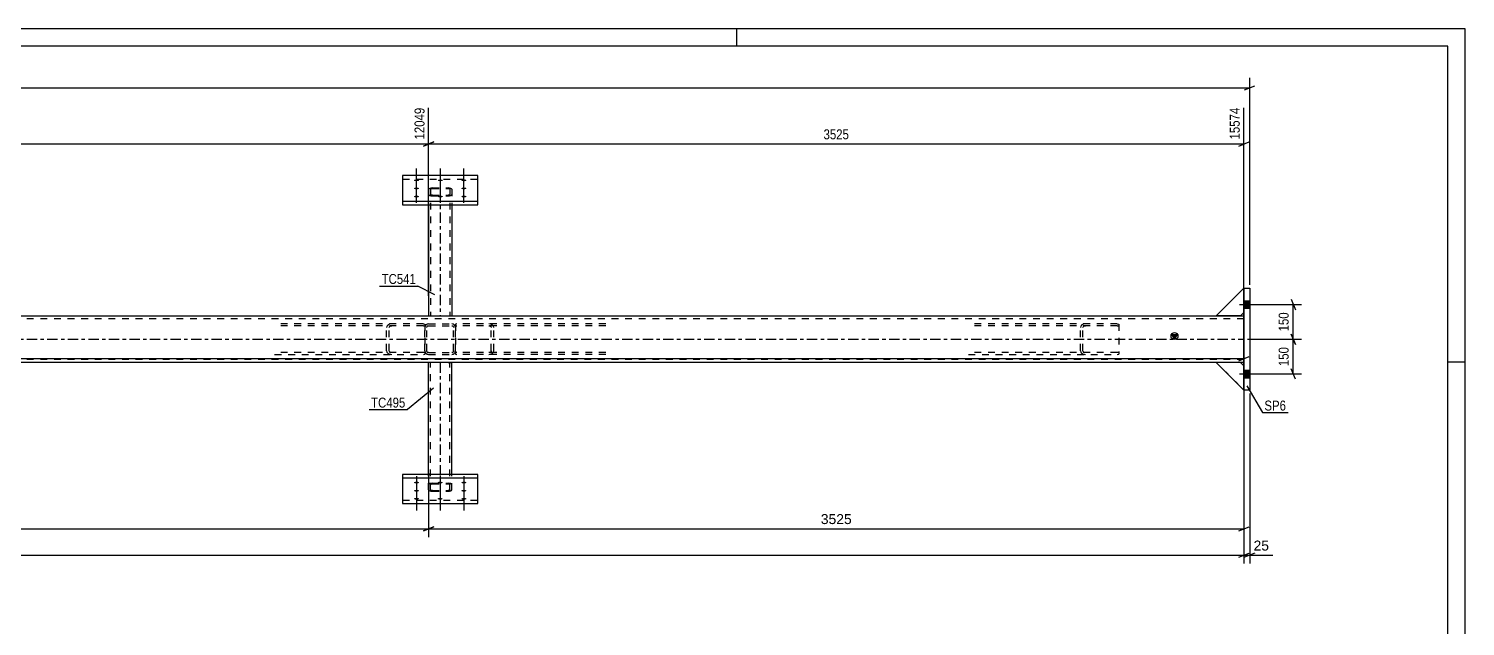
# Model space of a CAD drawing. Header units: millimetres. Extents: x -90 to 1099, y -612 to 229.
# Drawn here: x 685.2 to 1099.3, y 57.4 to 229.4 of the extents above; entities that cross this region are included whole.
import ezdxf

# ---------------------------------------------------------------- set-up
doc = ezdxf.new("R2010")
doc.units = ezdxf.units.MM
doc.linetypes.add('DXK_LINE_DOT2', pattern=[3.9198, 1.9599, -1.9599])
doc.linetypes.add('DXK_LINE_DOT3', pattern=[5.9187, 2.979, -0.9799, 0.9799, -0.9799])
doc.styles.add('Arial', font='ARIAL.TTF', dxfattribs={"height": 0.2})
doc.styles.add('Arial Narrow', font='ARIALN.TTF', dxfattribs={"height": 0.2})

# ---------------------------------------------------------------- blocks, each defined once
blk = doc.blocks.new('Unknown-761555022-1133')
at = {"color": 5, "linetype": 'Continuous'}
for p, q in [((1099.33, 229.45), (-89.67, 229.45)), ((889.33, 224.45), (889.33, 229.45)), ((1099.33, -611.55), (1099.33, 229.45)), ((1094.33, 224.45), (-84.67, 224.45)), ((1094.33, -606.55), (1094.33, 224.45)), ((1099.33, 133.45), (1094.33, 133.45))]:
    blk.add_line(p, q, dxfattribs=at)
blk = doc.blocks.new('Part-761555022-2270 - 2197')
at = {"color": 2, "linetype": 'Continuous'}
for p, q in [((1035.51, 125.38), (1035.51, 154.71)), ((1035.51, 154.71), (1037.18, 154.71)), ((1037.18, 154.71), (1037.18, 125.38)), ((1037.18, 125.38), (1035.51, 125.38))]:
    blk.add_line(p, q, dxfattribs=at)
blk = doc.blocks.new('Part-761555022-2206 - 2197')
at = {"color": 7, "linetype": 'DXK_LINE_DOT2'}
for p, q in [((799.01, 144.44), (756.11, 144.44)), ((799.01, 143.91), (756.11, 143.91)), ((788.5, 143.78), (788.39, 143.38)), ((788.39, 136.71), (788.39, 143.38)), ((789.12, 143.38), (789.18, 143.58)), ((789.12, 136.71), (789.12, 143.38)), ((789.86, 144.44), (789.3, 144.36)), ((789.58, 143.87), (789.86, 143.91)), ((799.01, 144.44), (799.43, 144.38)), ((799.01, 143.91), (799.29, 143.87)), ((799.29, 143.87), (799.43, 143.8)), ((799.43, 144.38), (799.43, 135.7)), ((788.39, 136.71), (788.5, 136.3)), ((789.18, 136.51), (789.12, 136.71)), ((799.01, 136.18), (756.11, 136.18)), ((756.11, 135.64), (799.01, 135.64)), ((789.3, 135.72), (789.86, 135.64)), ((789.86, 136.18), (789.58, 136.22)), ((799.29, 136.22), (799.01, 136.18)), ((799.01, 135.64), (799.43, 135.7)), ((799.43, 136.29), (799.29, 136.22))]:
    blk.add_line(p, q, dxfattribs=at)
for centre, radius, start, end in [((789.63, 143.07), 1.34, 104.5546, 147.5894), ((789.74, 143.22), 0.668, 104.5546, 147.5894), ((789.63, 137.02), 1.34, 212.4106, 255.4454), ((789.74, 136.86), 0.668, 212.4106, 255.4454)]:
    blk.add_arc(centre, radius, start, end, dxfattribs=at)
blk = doc.blocks.new('Part-761555022-2208 - 2197')
at = {"color": 7, "linetype": 'DXK_LINE_DOT2'}
for p, q in [((999.01, 144.44), (956.11, 144.44)), ((999.01, 143.91), (956.11, 143.91)), ((988.5, 143.78), (988.39, 143.38)), ((988.39, 136.71), (988.39, 143.38)), ((989.12, 143.38), (989.18, 143.58)), ((989.12, 136.71), (989.12, 143.38)), ((989.85, 144.44), (989.29, 144.36)), ((989.57, 143.87), (989.85, 143.91)), ((999.01, 144.44), (999.43, 144.38)), ((999.01, 143.91), (999.29, 143.87)), ((999.29, 143.87), (999.43, 143.8)), ((999.43, 144.38), (999.43, 135.7)), ((988.39, 136.71), (988.5, 136.3)), ((989.18, 136.51), (989.12, 136.71)), ((999.01, 136.18), (956.11, 136.18)), ((956.11, 135.64), (999.01, 135.64)), ((989.29, 135.72), (989.85, 135.64)), ((989.85, 136.18), (989.57, 136.22)), ((999.29, 136.22), (999.01, 136.18)), ((999.01, 135.64), (999.43, 135.7)), ((999.43, 136.29), (999.29, 136.22))]:
    blk.add_line(p, q, dxfattribs=at)
for centre, radius, start, end in [((989.63, 143.07), 1.34, 104.5547, 147.5895), ((989.74, 143.22), 0.668, 104.5547, 147.5895), ((989.63, 137.02), 1.34, 212.4105, 255.4453), ((989.74, 136.86), 0.668, 212.4105, 255.4453)]:
    blk.add_arc(centre, radius, start, end, dxfattribs=at)
blk = doc.blocks.new('Part-761555022-2209 - 2197')
at = {"color": 7, "linetype": 'DXK_LINE_DOT2'}
for p, q in [((808.66, 144.44), (808.23, 144.38)), ((808.23, 144.38), (808.23, 135.7)), ((808.23, 143.8), (808.38, 143.87)), ((808.38, 143.87), (808.66, 143.91)), ((851.56, 144.44), (808.66, 144.44)), ((851.56, 143.91), (808.66, 143.91)), ((818.38, 144.36), (817.82, 144.44)), ((817.82, 143.91), (818.1, 143.87)), ((818.49, 143.58), (818.55, 143.38)), ((818.55, 136.71), (818.55, 143.38)), ((819.28, 143.38), (819.17, 143.78)), ((819.28, 136.71), (819.28, 143.38)), ((818.55, 136.71), (818.49, 136.51)), ((819.17, 136.3), (819.28, 136.71)), ((808.38, 136.22), (808.23, 136.29)), ((808.23, 135.7), (808.66, 135.64)), ((808.66, 136.18), (808.38, 136.22)), ((851.56, 136.18), (808.66, 136.18)), ((851.56, 135.64), (808.66, 135.64)), ((818.1, 136.22), (817.82, 136.18)), ((817.82, 135.64), (818.38, 135.72))]:
    blk.add_line(p, q, dxfattribs=at)
for centre, radius, start, end in [((817.93, 143.22), 0.668, 32.4103, 75.4452), ((818.04, 143.07), 1.34, 32.4103, 75.4452), ((817.93, 136.86), 0.668, 284.5548, 327.5897), ((818.04, 137.02), 1.34, 284.5548, 327.5897)]:
    blk.add_arc(centre, radius, start, end, dxfattribs=at)
blk = doc.blocks.new('Part-761555022-2278 - 2197')
at = {"color": 2, "linetype": 'Continuous'}
for p, q in [((814.68, 101.12), (793.01, 101.12)), ((793.01, 101.12), (793.01, 92.71)), ((793.01, 100.12), (814.68, 100.12)), ((814.68, 92.71), (814.68, 101.12)), ((793.01, 92.71), (814.68, 92.71))]:
    blk.add_line(p, q, dxfattribs=at)
at = {"color": 7, "linetype": 'DXK_LINE_DOT2'}
blk.add_line((793.01, 93.71), (814.68, 93.71), dxfattribs=at)
blk = doc.blocks.new('Part-761555022-2214 - 2197')
at = {"color": 7, "linetype": 'DXK_LINE_DOT2'}
for p, q in [((799.52, 143.78), (799.43, 143.38)), ((799.43, 136.71), (799.43, 143.38)), ((799.97, 143.38), (800.01, 143.58)), ((799.97, 136.71), (799.97, 143.38)), ((800.5, 144.44), (800.09, 144.36)), ((800.3, 143.87), (800.5, 143.91)), ((800.5, 144.44), (807.17, 144.44)), ((800.5, 143.91), (807.17, 143.91)), ((807.58, 144.36), (807.17, 144.44)), ((807.17, 143.91), (807.37, 143.87)), ((807.66, 143.58), (807.7, 143.38)), ((807.7, 136.71), (807.7, 143.38)), ((808.23, 143.38), (808.15, 143.78)), ((808.23, 136.71), (808.23, 143.38)), ((799.43, 136.71), (799.52, 136.3)), ((800.01, 136.51), (799.97, 136.71)), ((807.7, 136.71), (807.66, 136.51)), ((808.15, 136.3), (808.23, 136.71)), ((800.09, 135.72), (800.5, 135.64)), ((800.5, 136.18), (800.3, 136.22)), ((800.5, 136.18), (807.17, 136.18)), ((800.5, 135.64), (807.17, 135.64)), ((807.37, 136.22), (807.17, 136.18)), ((807.17, 135.64), (807.58, 135.72))]:
    blk.add_line(p, q, dxfattribs=at)
for centre, radius, start, end in [((800.5, 143.38), 1.07, 112.5, 157.5), ((800.5, 143.38), 0.533, 112.5, 157.5), ((807.17, 143.38), 0.533, 22.5, 67.5), ((807.17, 143.38), 1.07, 22.5, 67.5), ((800.5, 136.71), 1.07, 202.5, 247.5), ((800.5, 136.71), 0.533, 202.5, 247.5), ((807.17, 136.71), 0.533, 292.5, 337.5), ((807.17, 136.71), 1.07, 292.5, 337.5)]:
    blk.add_arc(centre, radius, start, end, dxfattribs=at)
blk = doc.blocks.new('Part-761555022-2235 - 2197')
at = {"color": 2, "linetype": 'Continuous'}
for p, q in [((806.11, 133.38), (800.51, 133.38)), ((800.51, 101.12), (800.51, 133.38)), ((806.11, 133.38), (807.18, 133.38)), ((807.18, 101.12), (807.18, 133.38))]:
    blk.add_line(p, q, dxfattribs=at)
at = {"color": 7, "linetype": 'DXK_LINE_DOT2'}
for p, q in [((801.04, 96.64), (801.04, 133.38)), ((806.64, 96.64), (806.64, 133.38)), ((800.51, 96.64), (800.51, 101.12)), ((807.18, 96.64), (807.18, 101.12)), ((800.59, 98.33), (800.51, 98.19)), ((800.51, 96.64), (800.59, 96.5)), ((800.82, 98.45), (800.59, 98.33)), ((800.59, 96.5), (800.82, 96.39)), ((801.17, 98.53), (800.82, 98.45)), ((800.82, 96.39), (801.17, 96.31)), ((801.04, 98.19), (801.08, 98.26)), ((801.08, 96.57), (801.04, 96.64)), ((801.08, 98.26), (801.2, 98.32)), ((801.2, 96.51), (801.08, 96.57)), ((801.58, 98.56), (801.17, 98.53)), ((801.17, 96.31), (801.58, 96.28)), ((801.2, 98.32), (801.37, 98.36)), ((801.37, 96.47), (801.2, 96.51)), ((801.37, 98.36), (801.58, 98.38)), ((801.58, 96.46), (801.37, 96.47)), ((801.58, 98.56), (806.11, 98.56)), ((801.58, 98.38), (806.11, 98.38)), ((801.58, 96.46), (806.11, 96.46)), ((801.58, 96.28), (806.11, 96.28)), ((806.52, 98.53), (806.11, 98.56)), ((806.11, 98.38), (806.31, 98.36)), ((806.31, 96.47), (806.11, 96.46)), ((806.11, 96.28), (806.52, 96.31)), ((806.31, 98.36), (806.49, 98.32)), ((806.49, 96.51), (806.31, 96.47)), ((806.49, 98.32), (806.6, 98.26)), ((806.6, 96.57), (806.49, 96.51)), ((806.86, 98.45), (806.52, 98.53)), ((806.52, 96.31), (806.86, 96.39)), ((806.6, 98.26), (806.64, 98.19)), ((806.64, 96.64), (806.6, 96.57)), ((807.1, 98.33), (806.86, 98.45)), ((806.86, 96.39), (807.1, 96.5)), ((807.18, 98.19), (807.1, 98.33)), ((807.1, 96.5), (807.18, 96.64))]:
    blk.add_line(p, q, dxfattribs=at)
at = {"color": 7, "linetype": 'DXK_LINE_DOT3'}
blk.add_line((803.84, 133.38), (803.84, 97.42), dxfattribs=at)
blk = doc.blocks.new('Part-761555022-2258 - 2197')
at = {"color": 7, "linetype": 'DXK_LINE_DOT2'}
for p, q in [((800.59, 183.37), (800.51, 183.24)), ((800.51, 183.24), (800.51, 178.75)), ((800.82, 183.49), (800.59, 183.37)), ((801.17, 183.57), (800.82, 183.49)), ((801.04, 183.24), (801.08, 183.31)), ((801.04, 183.24), (801.04, 146.71)), ((801.08, 183.31), (801.2, 183.36)), ((801.58, 183.6), (801.17, 183.57)), ((801.2, 183.36), (801.37, 183.4)), ((801.37, 183.4), (801.58, 183.42)), ((801.58, 183.6), (806.11, 183.6)), ((801.58, 183.42), (806.11, 183.42)), ((806.52, 183.57), (806.11, 183.6)), ((806.11, 183.42), (806.31, 183.4)), ((806.31, 183.4), (806.49, 183.36)), ((806.49, 183.36), (806.6, 183.31)), ((806.86, 183.49), (806.52, 183.57)), ((806.6, 183.31), (806.64, 183.24)), ((806.64, 183.24), (806.64, 146.71)), ((807.1, 183.37), (806.86, 183.49)), ((807.18, 183.24), (807.1, 183.37)), ((807.18, 183.24), (807.18, 178.75)), ((800.51, 181.68), (800.59, 181.55)), ((800.59, 181.55), (800.82, 181.43)), ((800.82, 181.43), (801.17, 181.35)), ((801.08, 181.61), (801.04, 181.68)), ((801.2, 181.56), (801.08, 181.61)), ((801.17, 181.35), (801.58, 181.32)), ((801.37, 181.52), (801.2, 181.56)), ((801.58, 181.5), (801.37, 181.52)), ((801.58, 181.5), (806.11, 181.5)), ((801.58, 181.32), (806.11, 181.32)), ((806.31, 181.52), (806.11, 181.5)), ((806.11, 181.32), (806.52, 181.35)), ((806.49, 181.56), (806.31, 181.52)), ((806.6, 181.61), (806.49, 181.56)), ((806.52, 181.35), (806.86, 181.43)), ((806.64, 181.68), (806.6, 181.61)), ((806.86, 181.43), (807.1, 181.55)), ((807.1, 181.55), (807.18, 181.68))]:
    blk.add_line(p, q, dxfattribs=at)
at = {"color": 7, "linetype": 'DXK_LINE_DOT3'}
blk.add_line((803.84, 182.46), (803.84, 146.71), dxfattribs=at)
at = {"color": 2, "linetype": 'Continuous'}
for p, q in [((800.51, 178.75), (800.51, 146.71)), ((807.18, 178.75), (807.18, 146.71)), ((806.11, 146.71), (800.51, 146.71)), ((807.18, 146.71), (806.11, 146.71))]:
    blk.add_line(p, q, dxfattribs=at)
blk = doc.blocks.new('Part-761555022-2281 - 2197')
at = {"color": 2, "linetype": 'Continuous'}
for p, q in [((814.68, 187.17), (793.01, 187.17)), ((793.01, 187.17), (793.01, 178.75)), ((814.68, 178.75), (814.68, 187.17)), ((793.01, 179.76), (814.68, 179.76)), ((793.01, 178.75), (814.68, 178.75))]:
    blk.add_line(p, q, dxfattribs=at)
at = {"color": 7, "linetype": 'DXK_LINE_DOT2'}
blk.add_line((793.01, 186.17), (814.68, 186.17), dxfattribs=at)
blk = doc.blocks.new('Part-761555022-2302 - 2197')
at = {"color": 7, "linetype": 'DXK_LINE_DOT2'}
for p, q in [((1034.51, 133.38), (1027.51, 133.38)), ((1027.51, 133.38), (1035.51, 125.38)), ((1035.51, 132.38), (1034.51, 133.38)), ((1035.51, 125.38), (1035.51, 132.38))]:
    blk.add_line(p, q, dxfattribs=at)
blk = doc.blocks.new('Part-761555022-2305 - 2197')
at = {"color": 2, "linetype": 'Continuous'}
for p, q in [((1034.51, 133.38), (1027.51, 133.38)), ((1027.51, 133.38), (1035.51, 125.38)), ((1035.51, 132.38), (1034.51, 133.38))]:
    blk.add_line(p, q, dxfattribs=at)
at = {"color": 7, "linetype": 'DXK_LINE_DOT2'}
for p, q in [((1035.51, 132.38), (1035.51, 132.38)), ((1035.51, 132.38), (1035.51, 132.38)), ((1035.51, 125.38), (1035.51, 132.38)), ((1035.51, 125.38), (1035.51, 125.38)), ((1035.51, 125.38), (1035.51, 125.38))]:
    blk.add_line(p, q, dxfattribs=at)
blk = doc.blocks.new('Bolt-761555022-2372 - 2197')
at = {"linetype": 'Continuous'}
for points in [[(797.01, 99), (797.16, 99), (797.31, 98.98), (797.44, 98.96), (797.56, 98.92), (797.65, 98.88), (797.71, 98.83), (797.74, 98.78), (797.74, 98.73), (797.71, 98.68), (797.65, 98.63), (797.56, 98.59), (797.44, 98.55), (797.31, 98.52), (797.16, 98.51), (797.01, 98.5), (796.86, 98.51), (796.71, 98.52), (796.58, 98.55), (796.47, 98.59), (796.38, 98.63), (796.31, 98.68), (796.28, 98.73), (796.28, 98.78), (796.31, 98.83), (796.38, 98.88), (796.47, 98.92), (796.58, 98.96), (796.71, 98.98), (796.86, 99)], [(797.01, 96.66), (797.16, 96.65), (797.31, 96.63), (797.44, 96.61), (797.56, 96.57), (797.65, 96.53), (797.71, 96.48), (797.74, 96.43), (797.74, 96.38), (797.71, 96.33), (797.65, 96.28), (797.56, 96.24), (797.44, 96.2), (797.31, 96.18), (797.16, 96.16), (797.01, 96.15), (796.86, 96.16), (796.71, 96.18), (796.58, 96.2), (796.47, 96.24), (796.38, 96.28), (796.31, 96.33), (796.28, 96.38), (796.28, 96.43), (796.31, 96.48), (796.38, 96.53), (796.47, 96.57), (796.58, 96.61), (796.71, 96.63), (796.86, 96.65)], [(803.81, 99), (803.96, 99), (804.11, 98.98), (804.24, 98.96), (804.36, 98.92), (804.45, 98.88), (804.51, 98.83), (804.54, 98.78), (804.54, 98.73), (804.51, 98.68), (804.45, 98.63), (804.36, 98.59), (804.24, 98.55), (804.11, 98.52), (803.96, 98.51), (803.81, 98.5), (803.66, 98.51), (803.51, 98.52), (803.38, 98.55), (803.27, 98.59), (803.18, 98.63), (803.11, 98.68), (803.08, 98.73), (803.08, 98.78), (803.11, 98.83), (803.18, 98.88), (803.27, 98.92), (803.38, 98.96), (803.51, 98.98), (803.66, 99)], [(810.68, 99), (810.83, 99), (810.98, 98.98), (811.11, 98.96), (811.22, 98.92), (811.31, 98.88), (811.37, 98.83), (811.41, 98.78), (811.41, 98.73), (811.37, 98.68), (811.31, 98.63), (811.22, 98.59), (811.11, 98.55), (810.98, 98.52), (810.83, 98.51), (810.68, 98.5), (810.52, 98.51), (810.38, 98.52), (810.25, 98.55), (810.13, 98.59), (810.04, 98.63), (809.98, 98.68), (809.95, 98.73), (809.95, 98.78), (809.98, 98.83), (810.04, 98.88), (810.13, 98.92), (810.25, 98.96), (810.38, 98.98), (810.52, 99)], [(810.68, 96.66), (810.83, 96.65), (810.98, 96.63), (811.11, 96.61), (811.22, 96.57), (811.31, 96.53), (811.37, 96.48), (811.41, 96.43), (811.41, 96.38), (811.37, 96.33), (811.31, 96.28), (811.22, 96.24), (811.11, 96.2), (810.98, 96.18), (810.83, 96.16), (810.68, 96.15), (810.52, 96.16), (810.38, 96.18), (810.25, 96.2), (810.13, 96.24), (810.04, 96.28), (809.98, 96.33), (809.95, 96.38), (809.95, 96.43), (809.98, 96.48), (810.04, 96.53), (810.13, 96.57), (810.25, 96.61), (810.38, 96.63), (810.52, 96.65)], [(797.01, 94.33), (797.16, 94.32), (797.31, 94.31), (797.44, 94.28), (797.56, 94.25), (797.65, 94.2), (797.71, 94.16), (797.74, 94.11), (797.74, 94.05), (797.71, 94), (797.65, 93.95), (797.56, 93.91), (797.44, 93.88), (797.31, 93.85), (797.16, 93.83), (797.01, 93.83), (796.86, 93.83), (796.71, 93.85), (796.58, 93.88), (796.47, 93.91), (796.38, 93.95), (796.31, 94), (796.28, 94.05), (796.28, 94.11), (796.31, 94.16), (796.38, 94.2), (796.47, 94.25), (796.58, 94.28), (796.71, 94.31), (796.86, 94.32)], [(803.81, 94.33), (803.96, 94.32), (804.11, 94.31), (804.24, 94.28), (804.36, 94.25), (804.45, 94.2), (804.51, 94.16), (804.54, 94.11), (804.54, 94.05), (804.51, 94), (804.45, 93.95), (804.36, 93.91), (804.24, 93.88), (804.11, 93.85), (803.96, 93.83), (803.81, 93.83), (803.66, 93.83), (803.51, 93.85), (803.38, 93.88), (803.27, 93.91), (803.18, 93.95), (803.11, 94), (803.08, 94.05), (803.08, 94.11), (803.11, 94.16), (803.18, 94.2), (803.27, 94.25), (803.38, 94.28), (803.51, 94.31), (803.66, 94.32)], [(810.68, 94.33), (810.83, 94.32), (810.98, 94.31), (811.11, 94.28), (811.22, 94.25), (811.31, 94.2), (811.37, 94.16), (811.41, 94.11), (811.41, 94.05), (811.37, 94), (811.31, 93.95), (811.22, 93.91), (811.11, 93.88), (810.98, 93.85), (810.83, 93.83), (810.68, 93.83), (810.52, 93.83), (810.38, 93.85), (810.25, 93.88), (810.13, 93.91), (810.04, 93.95), (809.98, 94), (809.95, 94.05), (809.95, 94.11), (809.98, 94.16), (810.04, 94.2), (810.13, 94.25), (810.25, 94.28), (810.38, 94.31), (810.52, 94.32)]]:
    blk.add_hatch(color=1, dxfattribs=at).paths.add_polyline_path(points)
at = {"color": 1, "linetype": 'Continuous'}
for p, q in [((797.01, 100.57), (797.01, 95.37)), ((803.81, 100.57), (803.81, 95.37)), ((810.68, 100.57), (810.68, 95.37)), ((797.01, 98.22), (797.01, 93.02)), ((797.01, 95.9), (797.01, 90.7)), ((803.81, 95.9), (803.81, 90.7)), ((810.68, 98.22), (810.68, 93.02)), ((810.68, 95.9), (810.68, 90.7))]:
    blk.add_line(p, q, dxfattribs=at)
blk = doc.blocks.new('Part-761555022-2308 - 2197')
at = {"color": 7, "linetype": 'DXK_LINE_DOT2'}
for p, q in [((1034.51, 133.38), (1027.51, 133.38)), ((1027.51, 133.38), (1035.51, 125.38)), ((1035.51, 132.38), (1034.51, 133.38)), ((1035.51, 125.38), (1035.51, 132.38))]:
    blk.add_line(p, q, dxfattribs=at)
blk = doc.blocks.new('Bolt-761555022-2375 - 2197')
at = {"linetype": 'Continuous'}
for points in [[(797.01, 185.55), (796.86, 185.55), (796.71, 185.57), (796.58, 185.6), (796.47, 185.63), (796.38, 185.67), (796.31, 185.72), (796.28, 185.77), (796.28, 185.83), (796.31, 185.88), (796.38, 185.92), (796.47, 185.97), (796.58, 186), (796.71, 186.03), (796.86, 186.04), (797.01, 186.05), (797.16, 186.04), (797.31, 186.03), (797.44, 186), (797.56, 185.97), (797.65, 185.92), (797.71, 185.88), (797.74, 185.83), (797.74, 185.77), (797.71, 185.72), (797.65, 185.67), (797.56, 185.63), (797.44, 185.6), (797.31, 185.57), (797.16, 185.55)], [(797.01, 183.22), (796.86, 183.23), (796.71, 183.24), (796.58, 183.27), (796.47, 183.31), (796.38, 183.35), (796.31, 183.4), (796.28, 183.45), (796.28, 183.5), (796.31, 183.55), (796.38, 183.6), (796.47, 183.64), (796.58, 183.68), (796.71, 183.7), (796.86, 183.72), (797.01, 183.72), (797.16, 183.72), (797.31, 183.7), (797.44, 183.68), (797.56, 183.64), (797.65, 183.6), (797.71, 183.55), (797.74, 183.5), (797.74, 183.45), (797.71, 183.4), (797.65, 183.35), (797.56, 183.31), (797.44, 183.27), (797.31, 183.24), (797.16, 183.23)], [(803.88, 185.55), (803.72, 185.55), (803.58, 185.57), (803.45, 185.6), (803.33, 185.63), (803.24, 185.67), (803.18, 185.72), (803.15, 185.77), (803.15, 185.83), (803.18, 185.88), (803.24, 185.92), (803.33, 185.97), (803.45, 186), (803.58, 186.03), (803.72, 186.04), (803.88, 186.05), (804.03, 186.04), (804.18, 186.03), (804.31, 186), (804.42, 185.97), (804.51, 185.92), (804.57, 185.88), (804.61, 185.83), (804.61, 185.77), (804.57, 185.72), (804.51, 185.67), (804.42, 185.63), (804.31, 185.6), (804.18, 185.57), (804.03, 185.55)], [(810.68, 185.55), (810.52, 185.55), (810.38, 185.57), (810.25, 185.6), (810.13, 185.63), (810.04, 185.67), (809.98, 185.72), (809.95, 185.77), (809.95, 185.83), (809.98, 185.88), (810.04, 185.92), (810.13, 185.97), (810.25, 186), (810.38, 186.03), (810.52, 186.04), (810.68, 186.05), (810.83, 186.04), (810.98, 186.03), (811.11, 186), (811.22, 185.97), (811.31, 185.92), (811.37, 185.88), (811.41, 185.83), (811.41, 185.77), (811.37, 185.72), (811.31, 185.67), (811.22, 185.63), (811.11, 185.6), (810.98, 185.57), (810.83, 185.55)], [(810.68, 183.22), (810.52, 183.23), (810.38, 183.24), (810.25, 183.27), (810.13, 183.31), (810.04, 183.35), (809.98, 183.4), (809.95, 183.45), (809.95, 183.5), (809.98, 183.55), (810.04, 183.6), (810.13, 183.64), (810.25, 183.68), (810.38, 183.7), (810.52, 183.72), (810.68, 183.72), (810.83, 183.72), (810.98, 183.7), (811.11, 183.68), (811.22, 183.64), (811.31, 183.6), (811.37, 183.55), (811.41, 183.5), (811.41, 183.45), (811.37, 183.4), (811.31, 183.35), (811.22, 183.31), (811.11, 183.27), (810.98, 183.24), (810.83, 183.23)], [(797.01, 180.87), (796.86, 180.88), (796.71, 180.9), (796.58, 180.92), (796.47, 180.96), (796.38, 181), (796.31, 181.05), (796.28, 181.1), (796.28, 181.15), (796.31, 181.2), (796.38, 181.25), (796.47, 181.29), (796.58, 181.33), (796.71, 181.35), (796.86, 181.37), (797.01, 181.38), (797.16, 181.37), (797.31, 181.35), (797.44, 181.33), (797.56, 181.29), (797.65, 181.25), (797.71, 181.2), (797.74, 181.15), (797.74, 181.1), (797.71, 181.05), (797.65, 181), (797.56, 180.96), (797.44, 180.92), (797.31, 180.9), (797.16, 180.88)], [(803.88, 180.87), (803.72, 180.88), (803.58, 180.9), (803.45, 180.92), (803.33, 180.96), (803.24, 181), (803.18, 181.05), (803.15, 181.1), (803.15, 181.15), (803.18, 181.2), (803.24, 181.25), (803.33, 181.29), (803.45, 181.33), (803.58, 181.35), (803.72, 181.37), (803.88, 181.38), (804.03, 181.37), (804.18, 181.35), (804.31, 181.33), (804.42, 181.29), (804.51, 181.25), (804.57, 181.2), (804.61, 181.15), (804.61, 181.1), (804.57, 181.05), (804.51, 181), (804.42, 180.96), (804.31, 180.92), (804.18, 180.9), (804.03, 180.88)], [(810.68, 180.87), (810.52, 180.88), (810.38, 180.9), (810.25, 180.92), (810.13, 180.96), (810.04, 181), (809.98, 181.05), (809.95, 181.1), (809.95, 181.15), (809.98, 181.2), (810.04, 181.25), (810.13, 181.29), (810.25, 181.33), (810.38, 181.35), (810.52, 181.37), (810.68, 181.38), (810.83, 181.37), (810.98, 181.35), (811.11, 181.33), (811.22, 181.29), (811.31, 181.25), (811.37, 181.2), (811.41, 181.15), (811.41, 181.1), (811.37, 181.05), (811.31, 181), (811.22, 180.96), (811.11, 180.92), (810.98, 180.9), (810.83, 180.88)]]:
    blk.add_hatch(color=1, dxfattribs=at).paths.add_polyline_path(points)
at = {"color": 1, "linetype": 'Continuous'}
for p, q in [((797.01, 183.98), (797.01, 189.18)), ((797.01, 181.66), (797.01, 186.86)), ((803.88, 183.98), (803.88, 189.18)), ((810.68, 183.98), (810.68, 189.18)), ((810.68, 181.66), (810.68, 186.86)), ((797.01, 179.31), (797.01, 184.51)), ((803.88, 179.31), (803.88, 184.51)), ((810.68, 179.31), (810.68, 184.51))]:
    blk.add_line(p, q, dxfattribs=at)
blk = doc.blocks.new('Part-761555022-2311 - 2197')
at = {"color": 7, "linetype": 'DXK_LINE_DOT2'}
for p, q in [((1027.51, 146.76), (1035.51, 154.76)), ((1035.51, 154.76), (1035.51, 147.76)), ((1034.51, 146.76), (1027.51, 146.76)), ((1035.51, 147.76), (1034.51, 146.76))]:
    blk.add_line(p, q, dxfattribs=at)
blk = doc.blocks.new('Part-761555022-2314 - 2197')
at = {"color": 2, "linetype": 'Continuous'}
for p, q in [((1027.51, 146.76), (1035.51, 154.76)), ((1035.51, 154.76), (1035.51, 154.71)), ((1034.51, 146.76), (1027.51, 146.76)), ((1035.51, 147.76), (1034.51, 146.76))]:
    blk.add_line(p, q, dxfattribs=at)
at = {"color": 7, "linetype": 'DXK_LINE_DOT2'}
for q in [(1035.51, 154.71), (1035.51, 147.76), (1035.51, 147.76)]:
    blk.add_line((1035.51, 147.76), q, dxfattribs=at)
blk = doc.blocks.new('Part-761555022-2317 - 2197')
at = {"color": 7, "linetype": 'DXK_LINE_DOT2'}
for p, q in [((1027.51, 146.76), (1035.51, 154.76)), ((1035.51, 154.76), (1035.51, 147.76)), ((1034.51, 146.76), (1027.51, 146.76)), ((1035.51, 147.76), (1034.51, 146.76))]:
    blk.add_line(p, q, dxfattribs=at)
blk = doc.blocks.new('Part-761555022-2322 - 2197')
at = {"linetype": 'Continuous'}
blk.add_hatch(color=2, dxfattribs=at).paths.add_polyline_path([(1015.51, 140.04), (1014.71, 141.44), (1016.31, 141.44)])
at = {"color": 7, "linetype": 'DXK_LINE_DOT2'}
for p, q in [((1035.51, 145.91), (45.44, 145.91)), ((807.18, 146.71), (800.51, 146.71)), ((1035.51, 146.71), (1035.51, 145.11)), ((1035.51, 146.71), (1035.51, 146.24)), ((1035.51, 134.18), (45.44, 134.18)), ((807.18, 133.38), (800.51, 133.38)), ((1034.51, 133.38), (1027.51, 133.38)), ((1035.51, 133.38), (1035.51, 134.98))]:
    blk.add_line(p, q, dxfattribs=at)
at = {"color": 2, "linetype": 'Continuous'}
for p, q in [((800.51, 146.71), (407.18, 146.71)), ((1035.51, 146.71), (807.18, 146.71)), ((1035.51, 145.11), (1035.51, 134.98)), ((1015.51, 140.04), (1014.71, 141.44)), ((1014.71, 141.44), (1016.31, 141.44)), ((1016.31, 141.44), (1015.51, 140.04)), ((800.51, 133.38), (407.18, 133.38)), ((1027.51, 133.38), (807.18, 133.38)), ((1035.51, 133.38), (1034.51, 133.38))]:
    blk.add_line(p, q, dxfattribs=at)
at = {"color": 7, "linetype": 'DXK_LINE_DOT3'}
blk.add_line((45.44, 140.04), (1035.51, 140.04), dxfattribs=at)
at = {"color": 2, "linetype": 'Continuous'}
blk.add_circle((1015.51, 140.94), 1, dxfattribs=at)
blk = doc.blocks.new('Bolt-761555022-2368 - 2197')
at = {"linetype": 'Continuous'}
for points in [[(1037.18, 148.94), (1037.18, 151.14), (1035.51, 151.14), (1035.51, 148.94)], [(1037.18, 148.94), (1037.18, 151.14), (1035.51, 151.14), (1035.51, 148.94)], [(1037.18, 128.94), (1037.18, 131.14), (1035.51, 131.14), (1035.51, 128.94)], [(1037.18, 128.94), (1037.18, 131.14), (1035.51, 131.14), (1035.51, 128.94)]]:
    blk.add_hatch(color=1, dxfattribs=at).paths.add_polyline_path(points)
at = {"color": 1, "linetype": 'Continuous'}
for p, q in [((1034.24, 150.04), (1042.18, 150.04)), ((1034.24, 150.04), (1042.18, 150.04)), ((1035.51, 151.14), (1037.18, 151.14)), ((1035.51, 151.14), (1037.18, 151.14)), ((1035.51, 148.94), (1037.18, 148.94)), ((1035.51, 148.94), (1037.18, 148.94)), ((1034.24, 130.04), (1042.18, 130.04)), ((1034.24, 130.04), (1042.18, 130.04)), ((1035.51, 131.14), (1037.18, 131.14)), ((1035.51, 131.14), (1037.18, 131.14)), ((1035.51, 128.94), (1037.18, 128.94)), ((1035.51, 128.94), (1037.18, 128.94))]:
    blk.add_line(p, q, dxfattribs=at)
blk = doc.blocks.new('StraightDimension-761555022-12923 - 2197')
at = {"color": 7, "linetype": 'Continuous'}
for p, q in [((-1.67, 212.44), (1037.18, 212.44)), ((1035.68, 211.84), (1038.68, 213.04)), ((1037.18, 155.71), (1037.18, 215.29))]:
    blk.add_line(p, q, dxfattribs=at)
blk = doc.blocks.new('StraightDimension-761555022-2419 - 2197')
at = {"color": 7, "linetype": 'Continuous'}
for p, q in [((1049.15, 141.54), (1050.35, 138.54)), ((1036.51, 140.04), (1052.15, 140.04)), ((1049.75, 130.04), (1049.75, 140.04)), ((1038.18, 130.04), (1052.15, 130.04)), ((1050.35, 128.54), (1049.15, 131.54))]:
    blk.add_line(p, q, dxfattribs=at)
at = {"color": 0}
blk.add_wipeout([(1049, 138.38), (1044.8, 138.38), (1044.8, 131.7), (1049, 131.7)], dxfattribs=at)
at = {"color": 3, "style": 'Arial Narrow'}
blk.add_text('150', height=2.863, rotation=90.0002, dxfattribs=at).set_placement((1048.4, 132.3))
blk = doc.blocks.new('StraightDimension-761555022-2428 - 2197')
at = {"color": 7, "linetype": 'Continuous'}
for p, q in [((1038.18, 150.04), (1052.15, 150.04)), ((1049.15, 151.54), (1050.35, 148.54)), ((1049.75, 140.04), (1049.75, 150.04)), ((1050.35, 138.54), (1049.15, 141.54)), ((1036.51, 140.04), (1052.15, 140.04))]:
    blk.add_line(p, q, dxfattribs=at)
at = {"color": 0}
blk.add_wipeout([(1049, 148.38), (1044.8, 148.38), (1044.8, 141.7), (1049, 141.7)], dxfattribs=at)
at = {"color": 3, "style": 'Arial Narrow'}
blk.add_text('150', height=2.863, rotation=90.0002, dxfattribs=at).set_placement((1048.4, 142.3))
blk = doc.blocks.new('StraightDimension-761555022-2438 - 2197')
at = {"color": 7, "linetype": 'Continuous'}
for p, q in [((1035.51, 153.71), (1035.51, 132.04)), ((0, 134.44), (1035.51, 134.44)), ((1034.01, 133.84), (1037.01, 135.04))]:
    blk.add_line(p, q, dxfattribs=at)
blk = doc.blocks.new('StraightDimension-761555022-2465 - 2197')
at = {"color": 7, "linetype": 'Continuous'}
for p, q in [((400.51, 101.92), (400.51, 83.05)), ((800.51, 101.42), (800.51, 83.05)), ((402.01, 86.05), (399.01, 84.85)), ((400.51, 85.45), (800.51, 85.45)), ((799.01, 84.85), (802.01, 86.05))]:
    blk.add_line(p, q, dxfattribs=at)
at = {"color": 0}
blk.add_wipeout([(605.56, 86.2), (605.56, 90.4), (595.46, 90.4), (595.46, 86.2)], dxfattribs=at)
at = {"color": 3, "style": 'Arial'}
blk.add_text('6000', height=2.865, dxfattribs=at).set_placement((596.06, 86.8))
blk = doc.blocks.new('StraightDimension-761555022-2474 - 2197')
at = {"color": 7, "linetype": 'Continuous'}
for p, q in [((1035.51, 132.38), (1035.51, 83.05)), ((800.51, 101.42), (800.51, 83.05)), ((802.01, 86.05), (799.01, 84.85)), ((800.51, 85.45), (1035.51, 85.45)), ((1034.01, 84.85), (1037.01, 86.05))]:
    blk.add_line(p, q, dxfattribs=at)
at = {"color": 0}
blk.add_wipeout([(923.06, 86.2), (923.06, 90.4), (912.96, 90.4), (912.96, 86.2)], dxfattribs=at)
at = {"color": 3, "style": 'Arial'}
blk.add_text('3525', height=2.865, dxfattribs=at).set_placement((913.56, 86.8))
blk = doc.blocks.new('StraightDimension-761555022-2497 - 2197')
at = {"color": 7, "linetype": 'Continuous'}
for p, q in [((800.51, 152.54), (800.51, 206.71)), ((1035.51, 147.76), (1035.51, 206.71)), ((802.01, 196.87), (799.01, 195.67)), ((800.51, 196.27), (1035.51, 196.27)), ((1034.01, 195.67), (1037.01, 196.87))]:
    blk.add_line(p, q, dxfattribs=at)
at = {"color": 0, "linetype": 'Continuous'}
blk.add_wipeout([(1034.91, 207.31), (1030.71, 207.31), (1030.71, 196.97), (1034.91, 196.97)], dxfattribs=at)
at = {"color": 0}
blk.add_wipeout([(922.27, 197.02), (922.27, 201.22), (913.75, 201.22), (913.75, 197.02)], dxfattribs=at)
at = {"color": 3, "linetype": 'Continuous', "style": 'Arial Narrow'}
blk.add_text('15574', height=2.863, rotation=90.0002, dxfattribs=at).set_placement((1034.31, 197.57))
at = {"color": 3, "style": 'Arial Narrow'}
blk.add_text('3525', height=2.863, dxfattribs=at).set_placement((914.35, 197.62))
blk = doc.blocks.new('StraightDimension-761555022-2510 - 2197')
at = {"color": 7, "linetype": 'Continuous'}
for p, q in [((400.51, 152.54), (400.51, 204.89)), ((800.51, 152.54), (800.51, 206.71)), ((402.01, 196.87), (399.01, 195.67)), ((400.51, 196.27), (800.51, 196.27)), ((799.01, 195.67), (802.01, 196.87))]:
    blk.add_line(p, q, dxfattribs=at)
at = {"color": 0, "linetype": 'Continuous'}
blk.add_wipeout([(799.91, 207.31), (795.71, 207.31), (795.71, 196.97), (799.91, 196.97)], dxfattribs=at)
at = {"color": 0}
blk.add_wipeout([(604.77, 197.02), (604.77, 201.22), (596.25, 201.22), (596.25, 197.02)], dxfattribs=at)
at = {"color": 3, "linetype": 'Continuous', "style": 'Arial Narrow'}
blk.add_text('12049', height=2.863, rotation=90.0002, dxfattribs=at).set_placement((799.31, 197.57))
at = {"color": 3, "style": 'Arial Narrow'}
blk.add_text('6000', height=2.863, dxfattribs=at).set_placement((596.85, 197.62))
blk = doc.blocks.new('StraightDimension-761555022-14314 - 2197')
at = {"color": 7, "linetype": 'Continuous'}
for p, q in [((1035.51, 153.71), (1035.51, 75.43)), ((1037.18, 124.38), (1037.18, 75.43)), ((1034.01, 77.23), (1037.01, 78.43)), ((1035.51, 77.83), (1037.18, 77.83)), ((1038.68, 78.43), (1035.68, 77.23))]:
    blk.add_line(p, q, dxfattribs=at)
at = {"color": 0}
blk.add_wipeout([(1043.35, 78.58), (1043.35, 82.78), (1037.7, 82.78), (1037.7, 78.58)], dxfattribs=at)
at = {"color": 7, "linetype": 'Continuous'}
blk.add_line((1037.18, 77.83), (1043.87, 77.83), dxfattribs=at)
blk.add_line((1037.18, 77.83), (1043.87, 77.83), dxfattribs=at)
at = {"color": 3, "style": 'Arial'}
blk.add_text('25', height=2.865, dxfattribs=at).set_placement((1038.3, 79.18))
blk = doc.blocks.new('StraightDimension-761555022-14315 - 2197')
at = {"color": 7, "linetype": 'Continuous'}
for p, q in [((1035.51, 153.71), (1035.51, 75.43)), ((0, 77.83), (1035.51, 77.83)), ((1034.01, 77.23), (1037.01, 78.43))]:
    blk.add_line(p, q, dxfattribs=at)
blk = doc.blocks.new('Mark-761555022-2266 - 2197')
at = {"color": 0}
blk.add_wipeout([(1047.64, 119.5), (1047.64, 122.5), (1041.43, 122.5), (1041.43, 119.5)], dxfattribs=at)
blk.add_wipeout([(1047.64, 119.5), (1047.64, 122.5), (1041.43, 122.5), (1041.43, 119.5)], dxfattribs=at)
at = {"color": 30, "linetype": 'Continuous'}
for p, q in [((1036.35, 126.64), (1040.83, 118.9)), ((1040.83, 118.9), (1048.24, 118.9))]:
    blk.add_line(p, q, dxfattribs=at)
at = {"color": 3, "style": 'Arial Narrow'}
blk.add_text('SP6', height=2.863, dxfattribs=at).set_placement((1041.43, 119.5))
blk = doc.blocks.new('Mark-761555022-2231 - 2197')
at = {"color": 0}
blk.add_wipeout([(793.8, 120.35), (793.8, 123.35), (783.93, 123.35), (783.93, 120.35)], dxfattribs=at)
blk.add_wipeout([(793.8, 120.35), (793.8, 123.35), (783.93, 123.35), (783.93, 120.35)], dxfattribs=at)
at = {"color": 30, "linetype": 'Continuous'}
for p in [(801.86, 125.92), (783.33, 119.75)]:
    blk.add_line(p, (794.4, 119.75), dxfattribs=at)
at = {"color": 3, "style": 'Arial Narrow'}
blk.add_text('TC495', height=2.863, dxfattribs=at).set_placement((783.93, 120.35))
blk = doc.blocks.new('Mark-761555022-2254 - 2197')
at = {"color": 0}
blk.add_wipeout([(796.82, 155.96), (796.82, 158.96), (786.96, 158.96), (786.96, 155.96)], dxfattribs=at)
blk.add_wipeout([(796.82, 155.96), (796.82, 158.96), (786.96, 158.96), (786.96, 155.96)], dxfattribs=at)
at = {"color": 30, "linetype": 'Continuous'}
for p in [(786.36, 155.36), (802.26, 152.85)]:
    blk.add_line(p, (797.42, 155.36), dxfattribs=at)
at = {"color": 3, "style": 'Arial Narrow'}
blk.add_text('TC541', height=2.863, dxfattribs=at).set_placement((786.96, 155.96))

msp = doc.modelspace()

# ---------------------------------------------------------------- block references
for name in ['Unknown-761555022-1133', 'Part-761555022-2281 - 2197', 'Bolt-761555022-2375 - 2197', 'Part-761555022-2258 - 2197', 'Part-761555022-2311 - 2197', 'Part-761555022-2314 - 2197', 'Part-761555022-2317 - 2197', 'Part-761555022-2270 - 2197', 'Bolt-761555022-2368 - 2197', 'Part-761555022-2322 - 2197', 'Part-761555022-2206 - 2197', 'Part-761555022-2214 - 2197', 'Part-761555022-2209 - 2197', 'Part-761555022-2208 - 2197', 'Part-761555022-2235 - 2197', 'Part-761555022-2302 - 2197', 'Part-761555022-2305 - 2197', 'Part-761555022-2308 - 2197', 'Part-761555022-2278 - 2197', 'Bolt-761555022-2372 - 2197']:
    msp.add_blockref(name, (0, 0))

# ---------------------------------------------------------------- next in the draw order: block references
for name in ['StraightDimension-761555022-12923 - 2197', 'StraightDimension-761555022-2419 - 2197', 'StraightDimension-761555022-2465 - 2197']:
    msp.add_blockref(name, (0, 0))

# ---------------------------------------------------------------- next in the draw order: block references
msp.add_blockref('StraightDimension-761555022-2428 - 2197', (0, 0))

# ---------------------------------------------------------------- next in the draw order: block references
msp.add_blockref('StraightDimension-761555022-2438 - 2197', (0, 0))

# ---------------------------------------------------------------- next in the draw order: block references
for name in ['StraightDimension-761555022-2497 - 2197', 'StraightDimension-761555022-2474 - 2197']:
    msp.add_blockref(name, (0, 0))

# ---------------------------------------------------------------- next in the draw order: block references
for name in ['StraightDimension-761555022-2510 - 2197', 'StraightDimension-761555022-14314 - 2197']:
    msp.add_blockref(name, (0, 0))

# ---------------------------------------------------------------- next in the draw order: block references
msp.add_blockref('StraightDimension-761555022-14315 - 2197', (0, 0))

# ---------------------------------------------------------------- next in the draw order: block references
for name in ['Mark-761555022-2254 - 2197', 'Mark-761555022-2231 - 2197', 'Mark-761555022-2266 - 2197']:
    msp.add_blockref(name, (0, 0))

doc.saveas('drawing.dxf')
